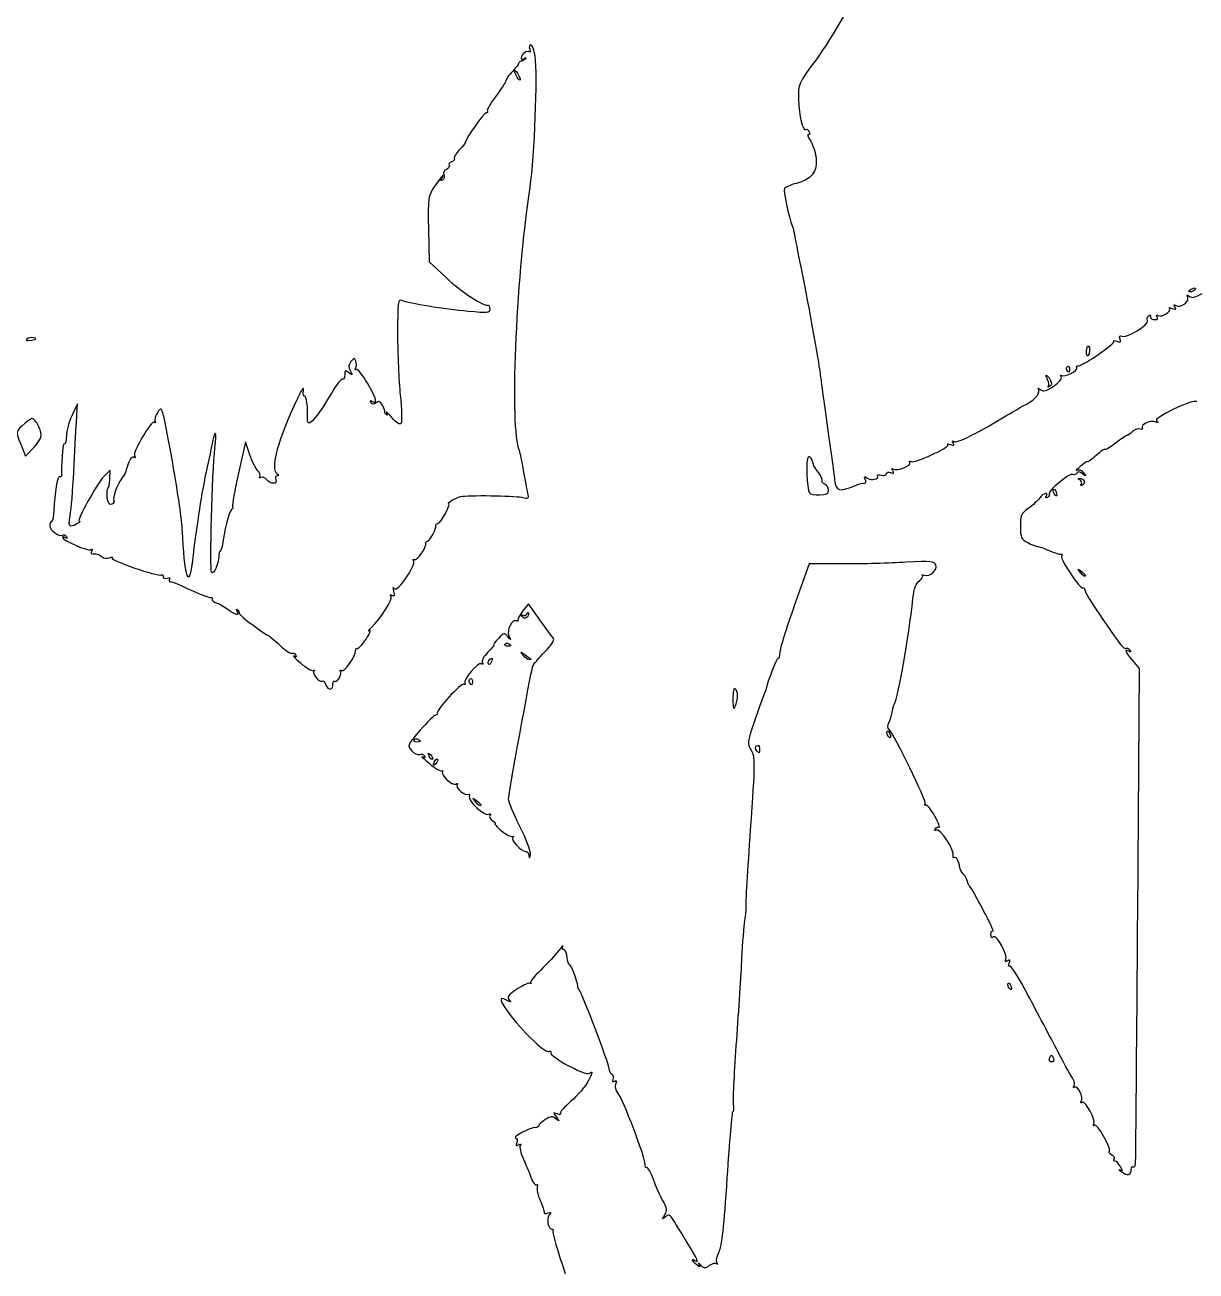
# Model space of a CAD drawing. Extents: x 248 to 548, y 127 to 364.
# Drawn here: x 403.6 to 476.2, y 238.6 to 315.9 of the extents above; entities that cross this region are included whole.
import ezdxf

# ---------------------------------------------------------------- set-up
doc = ezdxf.new("R2010")
doc.units = 0
doc.layers.add('Layer_1', color=7, linetype='CONTINUOUS')

msp = doc.modelspace()

# ---------------------------------------------------------------- linework, layer by layer
at = {"layer": 'Layer_1', "color": 7}
for points in [[(434.027354, 312.759336), (434.027354, 312.759336)], [(428.601237, 303.223764), (428.639506, 301.195944), (429.690022, 300.210506)], [(475.725603, 299.389829), (475.725603, 299.389829)], [(404.142646, 296.485173), (404.142646, 296.485173)], [(469.385001, 295.653472), (469.385001, 295.653472)], [(468.15787, 294.476267), (468.15787, 294.476267)], [(467.013459, 293.467483), (467.013459, 293.467452)], [(406.781282, 291.285584), (406.853305, 292.378797), (406.512578, 291.676018)], [(404.583787, 290.616045), (404.583787, 290.616045)], [(403.32914, 289.884311), (403.631146, 289.151795), (404.153398, 289.705357)], [(417.535388, 289.224568), (417.268265, 290.028713), (416.827067, 288.099492)], [(408.854007, 287.710796), (408.875174, 288.274586), (408.499818, 287.899151)], [(469.065074, 287.42182), (469.065074, 287.42182)], [(453.39285, 287.034631), (453.39285, 287.034631)], [(467.363923, 286.844986), (467.363923, 286.844986)], [(454.319126, 282.461666), (452.199045, 282.460819), (451.294099, 279.923004)], [(468.990228, 281.954183), (468.990228, 281.954183)], [(435.502981, 278.997987), (434.792572, 279.985158), (434.448994, 279.54762)], [(434.404516, 279.203718), (434.404516, 279.203693)], [(433.342232, 277.492783), (433.342232, 277.492783)], [(434.475975, 276.800469), (434.475975, 276.800469)], [(432.309439, 276.361774), (432.309439, 276.361774)], [(472.233436, 276.470836), (472.646863, 275.979772), (472.536373, 260.752892)], [(422.683206, 275.019644), (422.683404, 275.019607)], [(431.144821, 275.110816), (431.144821, 275.110816)], [(447.759638, 274.292481), (447.759638, 274.292481)], [(427.720054, 271.558202), (427.720054, 271.558202)], [(457.05649, 271.852368), (457.05649, 271.852368)], [(428.649469, 270.546808), (428.649469, 270.546808)], [(448.967945, 270.852861), (448.967973, 270.852861)], [(428.961776, 270.169847), (428.961776, 270.169847)], [(431.50869, 267.742424), (431.50869, 267.742424)], [(434.268993, 266.188108), (434.268993, 266.188108)], [(464.55282, 256.235045), (464.55282, 256.235045)], [(467.089603, 251.799748), (467.089603, 251.799748)]]:
    msp.add_lwpolyline(points, dxfattribs=at)
for points in [[(455.424365, 318.771279), (455.075341, 317.651777), (453.716638, 315.209821), (452.599772, 313.694663)], [(434.938085, 314.63341), (434.847831, 314.63341), (434.820935, 314.513305), (434.877887, 314.364868)], [(435.209414, 313.913354), (435.150062, 314.309385), (435.027945, 314.63341), (434.938085, 314.63341)], [(434.32682, 313.618285), (434.248052, 313.618285), (434.196546, 313.583146), (434.212351, 313.5402)], [(434.600068, 313.760455), (434.528496, 313.682262), (434.405532, 313.618285), (434.32682, 313.618285)], [(434.869985, 314.20734), (434.742703, 314.334656), (434.339774, 314.043524), (434.339774, 313.824206)], [(434.339774, 313.824206), (434.339774, 313.743759), (434.42763, 313.728493), (434.535016, 313.79028)], [(434.535016, 313.79028), (434.648469, 313.85555), (434.675675, 313.843053), (434.600068, 313.760455)], [(434.877887, 314.364868), (434.934529, 314.217169), (434.930945, 314.146281), (434.869985, 314.20734)], [(434.897615, 305.809628), (435.179668, 307.736105), (435.374881, 312.809902), (435.209414, 313.913354)], [(452.599772, 313.694663), (451.513019, 312.220334), (451.507036, 312.206742), (451.537488, 311.274966)], [(433.821925, 313.009831), (433.591377, 312.761078), (433.402796, 312.498961), (433.402796, 312.42735)], [(434.212351, 313.5402), (434.228155, 313.497252), (434.052472, 313.258587), (433.821925, 313.009831)], [(434.027354, 312.759336), (433.935406, 312.931128), (433.895387, 313.071683), (433.938285, 313.071683)], [(433.938285, 313.071683), (433.981267, 313.071683), (434.09156, 312.931128), (434.183536, 312.759336)], [(433.402796, 312.42735), (433.402796, 312.355739), (433.125739, 311.931079), (432.787072, 311.483664)], [(434.272605, 312.44699), (434.229708, 312.44699), (434.119302, 312.587545), (434.027354, 312.759336)], [(434.183536, 312.759336), (434.275456, 312.587545), (434.315616, 312.44699), (434.272605, 312.44699)], [(432.787072, 311.483664), (432.448462, 311.036243), (432.206626, 310.613149), (432.249665, 310.543454)], [(432.249665, 310.543454), (432.29276, 310.47376), (432.255874, 310.416737), (432.167397, 310.416737)], [(451.537488, 311.274966), (451.572907, 310.193442), (451.787537, 309.278165), (451.978234, 309.395995)], [(432.167397, 310.416737), (432.031055, 310.416737), (430.917181, 308.839131), (430.901348, 308.623581)], [(451.978234, 309.395995), (452.050483, 309.440649), (452.151293, 309.368507), (452.202262, 309.235707)], [(452.14023, 309.089815), (452.055196, 309.142385), (452.12245, 308.952771), (452.290033, 308.668449)], [(452.202262, 309.235707), (452.255433, 309.097204), (452.229073, 309.034991), (452.14023, 309.089815)], [(430.901348, 308.623581), (430.898526, 308.583164), (430.723379, 308.363886), (430.512502, 308.136296)], [(452.290033, 308.668449), (452.457447, 308.38413), (452.61123, 307.863929), (452.63172, 307.51245)], [(430.203215, 307.602338), (430.244109, 307.536247), (430.168078, 307.440167), (430.03422, 307.388828)], [(430.512502, 308.136296), (430.301541, 307.908707), (430.162434, 307.668426), (430.203215, 307.602338)], [(452.63172, 307.51245), (452.677976, 306.719561), (452.325142, 306.299416), (451.407101, 306.0541)], [(429.421262, 306.371146), (429.6491, 306.763847), (429.369926, 306.440621), (428.961606, 305.838883)], [(429.715591, 306.91789), (429.576286, 306.86442), (429.504687, 306.721443), (429.553483, 306.594181)], [(429.878067, 307.154567), (429.925988, 307.077066), (429.852949, 306.970561), (429.715591, 306.91789)], [(430.03422, 307.388828), (429.900475, 307.337486), (429.830202, 307.232068), (429.878067, 307.154567)], [(429.467462, 306.259019), (429.353303, 306.188483), (429.337555, 306.226846), (429.421262, 306.371146)], [(429.553483, 306.594181), (429.601574, 306.468812), (429.562796, 306.31799), (429.467462, 306.259019)], [(451.407101, 306.0541), (451.045659, 305.957524), (450.70925, 305.812673), (450.659551, 305.732209)], [(428.961606, 305.838883), (428.578828, 305.274857), (428.564604, 305.171236), (428.601237, 303.223764)], [(434.233687, 289.489536), (433.648386, 290.963746), (434.004014, 299.706502), (434.897615, 305.809628)], [(450.659551, 305.732209), (450.578609, 305.601216), (450.919901, 303.984844), (451.154484, 303.388224)], [(451.154484, 303.388224), (451.205115, 303.259381), (451.266639, 303.013407), (451.291108, 302.841619)], [(451.291108, 302.841619), (451.315661, 302.669827), (451.487026, 301.791354), (451.672023, 300.889454)], [(451.672023, 300.889454), (452.0272, 299.157876), (452.722172, 295.355654), (452.828203, 294.564439)], [(429.690022, 300.210506), (430.606482, 299.350916), (432.037349, 298.414514), (432.307746, 298.497378)], [(474.91624, 298.485505), (475.193834, 298.313953), (475.763415, 298.688459), (475.654929, 298.971184)], [(475.654929, 298.971184), (475.583978, 299.156008), (475.609886, 299.175106), (475.761185, 299.049557)], [(475.725603, 299.389829), (475.725603, 299.423586), (475.834654, 299.49306), (475.967975, 299.544213)], [(476.114928, 299.482836), (476.023206, 299.334437), (475.725603, 299.263343), (475.725603, 299.389829)], [(475.761185, 299.049557), (475.907151, 298.928396), (476.11893, 298.97877), (476.545255, 299.236055)], [(475.967975, 299.544213), (476.10697, 299.597545), (476.169651, 299.571363), (476.114928, 299.482836)], [(426.960651, 298.783116), (426.708118, 298.884962), (426.687347, 298.727092), (426.687347, 296.706754)], [(431.065742, 298.116262), (429.592119, 298.253301), (427.385565, 298.611748), (426.960651, 298.783116)], [(432.398734, 298.258781), (432.398734, 298.018712), (432.266654, 298.004584), (431.065742, 298.116262)], [(432.307746, 298.497378), (432.357869, 298.512702), (432.398734, 298.405348), (432.398734, 298.258781)], [(473.825988, 297.859177), (474.038416, 297.72789), (474.680585, 298.133156), (474.517912, 298.295831)], [(474.517912, 298.295831), (474.45667, 298.357088), (474.538796, 298.35641), (474.700707, 298.294138)], [(474.700707, 298.294138), (474.921151, 298.209539), (474.962835, 298.233076), (474.867021, 298.388101)], [(474.867021, 298.388101), (474.782806, 298.524381), (474.799598, 298.557609), (474.91624, 298.485505)], [(471.583422, 296.574056), (471.898466, 296.453149), (473.261205, 297.292148), (473.163443, 297.546859)], [(473.163443, 297.546859), (473.119275, 297.661887), (473.152154, 297.798615), (473.236425, 297.850696)], [(473.236425, 297.850696), (473.320669, 297.902783), (473.370312, 297.887464), (473.346718, 297.816655)], [(473.346718, 297.816655), (473.301703, 297.681628), (473.425543, 297.609831), (473.703447, 297.609831)], [(473.757408, 297.790134), (473.688433, 297.901748), (473.714566, 297.928051), (473.825988, 297.859177)], [(473.703447, 297.609831), (473.794407, 297.609831), (473.818678, 297.690973), (473.757408, 297.790134)], [(426.687347, 296.706754), (426.687347, 295.504132), (426.760414, 293.807801), (426.849766, 292.937131)], [(471.464775, 296.403469), (471.397917, 296.577784), (471.434888, 296.631031), (471.583422, 296.574056)], [(403.701335, 296.395197), (403.603545, 296.297407), (403.706132, 296.275645), (403.991262, 296.333746)], [(404.142646, 296.485173), (403.983246, 296.518969), (403.784618, 296.478456), (403.701335, 296.395197)], [(403.991262, 296.333746), (404.318103, 296.40039), (404.357417, 296.439664), (404.142646, 296.485173)], [(468.898755, 294.753082), (469.20474, 294.763524), (471.199176, 296.14849), (471.079965, 296.267732)], [(469.385001, 295.653472), (469.385001, 295.859802), (469.434954, 295.997741), (469.495999, 295.959994)], [(469.495999, 295.959994), (469.614137, 295.886983), (469.591785, 295.485138), (469.462386, 295.355742)], [(471.079965, 296.267732), (471.019852, 296.327811), (471.103672, 296.325909), (471.266345, 296.263498)], [(471.266345, 296.263498), (471.49757, 296.17479), (471.540806, 296.20531), (471.464775, 296.403469)], [(424.092398, 295.024224), (424.004768, 295.252621), (423.975784, 295.250408), (423.793751, 295.001477)], [(469.462386, 295.355742), (469.419799, 295.313172), (469.385001, 295.447151), (469.385001, 295.653472)], [(423.667428, 294.311012), (423.438969, 294.499449), (423.407614, 294.484175), (423.407614, 294.184669)], [(423.793751, 295.001477), (423.644568, 294.797416), (423.635706, 294.644102), (423.759658, 294.41124)], [(423.759658, 294.41124), (423.909829, 294.129419), (423.900205, 294.11899), (423.667428, 294.311012)], [(424.11046, 294.525269), (424.039933, 294.461332), (424.028842, 294.490539), (424.085907, 294.590152)], [(424.085907, 294.590152), (424.142916, 294.689768), (424.145851, 294.885097), (424.092398, 295.024224)], [(424.82437, 293.667864), (424.502298, 294.203366), (424.180988, 294.589192), (424.11046, 294.525269)], [(452.828203, 294.564439), (452.862719, 294.306753), (453.080905, 292.725498), (453.313032, 291.050543)], [(467.832519, 294.141215), (467.987911, 294.000993), (468.889752, 294.456486), (468.786769, 294.623169)], [(468.15787, 294.476267), (468.108482, 294.556226), (468.127729, 294.658551), (468.20074, 294.703662)], [(468.333413, 294.558278), (468.333413, 294.294942), (468.284165, 294.271938), (468.15787, 294.476267)], [(468.20074, 294.703662), (468.273723, 294.748758), (468.333413, 294.683342), (468.333413, 294.558278)], [(468.786769, 294.623169), (468.744774, 294.691092), (468.795235, 294.749548), (468.898755, 294.753082)], [(423.279457, 293.923156), (423.209014, 293.966703), (422.915221, 293.601892), (422.626677, 293.112467)], [(423.407614, 294.184669), (423.407614, 293.997288), (423.349928, 293.87961), (423.279457, 293.923156)], [(425.090618, 292.556532), (425.47873, 292.316654), (425.373913, 292.754113), (424.82437, 293.667864)], [(466.968896, 293.882923), (466.883016, 294.043423), (466.84788, 294.174729), (466.890834, 294.174729)], [(466.890834, 294.174729), (466.93376, 294.174729), (467.041851, 294.038439), (467.131005, 293.871865)], [(467.013459, 293.467452), (467.074871, 293.535465), (467.054805, 293.722423), (466.968896, 293.882923)], [(467.131005, 293.871865), (467.249369, 293.650724), (467.240338, 293.538606), (467.097477, 293.456392)], [(467.344275, 293.484563), (467.694795, 293.72277), (467.881513, 293.952273), (467.816715, 294.065275)], [(467.816715, 294.065275), (467.757787, 294.168041), (467.764899, 294.202215), (467.832519, 294.141215)], [(420.501826, 292.769201), (419.273877, 290.186514), (418.767345, 288.349098), (419.206595, 288.070999)], [(420.853983, 293.203408), (420.892111, 293.491924), (420.779222, 293.352655), (420.501826, 292.769201)], [(420.931396, 292.86123), (420.857906, 292.815821), (420.823051, 292.96979), (420.853983, 293.203408)], [(421.106939, 291.402689), (421.135189, 292.163961), (421.042987, 292.930205), (420.931396, 292.86123)], [(422.626677, 293.112467), (421.670339, 291.490655), (421.0858, 290.832995), (421.106939, 291.402689)], [(426.849766, 292.937131), (426.939117, 292.066462), (426.963558, 291.275342), (426.904037, 291.179082)], [(465.69573, 292.389129), (466.245132, 292.671749), (466.569687, 293.112349), (466.387626, 293.328438)], [(466.387626, 293.328438), (466.326243, 293.401319), (466.384804, 293.377643), (466.520299, 293.27582)], [(466.520299, 293.27582), (466.716979, 293.126782), (466.877592, 293.167464), (467.344275, 293.484563)], [(467.097477, 293.456392), (466.989866, 293.394458), (466.952048, 293.399439), (467.013459, 293.467483)], [(412.688447, 289.054733), (412.104445, 292.264398), (412.097672, 292.286657), (411.82798, 291.875592)], [(425.037165, 292.473412), (424.966186, 292.588259), (424.986986, 292.620577), (425.090618, 292.556532)], [(425.362793, 292.459329), (425.207882, 292.33078), (425.123046, 292.334437), (425.037165, 292.473412)], [(425.765722, 292.271694), (425.616539, 292.550399), (425.524309, 292.593362), (425.362793, 292.459329)], [(425.89371, 291.884194), (425.92975, 291.898559), (425.871979, 292.072879), (425.765722, 292.271694)], [(464.167638, 291.510461), (464.725986, 291.848592), (465.413592, 292.243991), (465.69573, 292.389129)], [(476.211584, 292.522535), (475.935373, 292.693232), (473.475524, 291.503256), (473.728311, 291.321223)], [(404.274274, 291.266455), (404.063482, 291.550432), (404.04257, 291.54796), (403.615229, 291.188367)], [(404.583787, 290.616045), (404.533269, 290.812469), (404.393964, 291.105156), (404.274274, 291.266455)], [(406.512578, 291.676018), (406.325183, 291.289492), (406.167026, 290.716708), (406.161099, 290.403168)], [(406.614235, 288.168515), (406.666446, 289.281637), (406.741602, 290.684318), (406.781282, 291.285584)], [(411.615946, 291.246149), (411.43936, 291.406231), (410.243641, 289.37705), (410.382268, 289.152655)], [(411.82798, 291.875592), (411.678515, 291.647706), (411.598618, 291.386583), (411.650406, 291.295329)], [(411.650406, 291.295329), (411.702306, 291.204078), (411.686728, 291.181952), (411.615946, 291.246149)], [(425.970446, 291.728012), (425.892242, 291.799601), (425.857755, 291.869871), (425.89371, 291.884194)], [(426.338012, 291.535229), (426.086185, 291.827366), (425.932487, 291.960978), (425.99641, 291.832135)], [(425.99641, 291.832135), (426.064821, 291.694281), (426.054181, 291.651431), (425.970446, 291.728012)], [(426.904037, 291.179082), (426.835288, 291.067855), (426.629012, 291.19768), (426.338012, 291.535229)], [(461.170043, 290.054195), (461.3536, 289.940727), (462.476393, 290.486186), (464.167638, 291.510461)], [(473.6437, 291.269446), (473.304921, 291.379262), (472.709629, 291.09733), (472.838859, 290.88826)], [(473.728311, 291.321223), (473.868998, 291.219911), (473.843881, 291.204558), (473.6437, 291.269446)], [(403.615229, 291.188367), (402.990106, 290.662304), (402.996428, 290.691074), (403.32914, 289.884311)], [(404.153398, 289.705357), (404.542498, 290.11781), (404.652226, 290.349952), (404.583787, 290.616045)], [(415.365692, 289.645768), (415.484903, 290.667424), (415.396624, 290.907282), (415.221984, 290.036203)], [(453.313032, 291.050543), (453.545245, 289.375591), (453.752424, 287.857896), (453.773563, 287.677895)], [(472.241705, 290.669027), (472.107903, 290.535251), (471.950819, 290.425794), (471.892624, 290.425794)], [(472.707146, 290.82699), (472.584944, 290.873898), (472.37545, 290.802803), (472.241705, 290.669027)], [(472.838859, 290.88826), (472.888643, 290.807663), (472.829546, 290.78009), (472.707146, 290.82699)], [(406.033309, 289.904817), (405.93487, 289.965072), (405.859319, 289.153479), (405.860843, 288.052759)], [(406.161099, 290.403168), (406.155172, 290.089628), (406.097684, 289.865365), (406.033309, 289.904817)], [(415.221984, 290.036203), (415.170366, 289.778511), (414.989998, 288.935183), (414.821229, 288.16212)], [(458.50784, 288.809256), (458.722611, 288.676513), (460.941301, 289.695792), (460.782749, 289.854353)], [(460.782749, 289.854353), (460.717048, 289.920074), (460.795731, 289.923043), (460.957445, 289.860985)], [(460.957445, 289.860985), (461.177888, 289.776383), (461.219573, 289.799926), (461.123758, 289.954943)], [(461.123758, 289.954943), (461.040333, 290.089941), (461.05642, 290.124411), (461.170043, 290.054195)], [(471.200559, 289.961456), (470.87812, 289.706065), (470.582887, 289.528485), (470.544562, 289.566825)], [(471.892624, 290.425794), (471.834458, 290.425794), (471.522998, 290.216836), (471.200559, 289.961456)], [(410.328364, 289.07485), (410.187507, 289.161938), (409.949678, 288.725467), (409.831117, 288.16212)], [(410.382268, 289.152655), (410.447434, 289.047316), (410.425082, 289.015083), (410.328364, 289.07485)], [(413.337502, 284.648225), (413.304313, 285.292442), (413.012184, 287.27537), (412.688447, 289.054733)], [(415.160488, 281.943896), (415.033206, 282.148941), (415.193706, 288.17171), (415.365692, 289.645768)], [(418.026455, 288.234539), (417.903265, 288.336776), (417.682257, 288.782287), (417.535388, 289.224568)], [(434.499822, 288.240149), (434.404629, 288.798467), (434.284826, 289.360696), (434.233687, 289.489536)], [(452.124628, 289.087471), (451.982304, 288.999499), (452.050658, 287.111063), (452.205259, 286.860957)], [(452.455308, 288.630587), (452.354527, 289.031517), (452.255495, 289.168338), (452.124628, 289.087471)], [(469.985084, 289.189243), (469.71576, 288.943224), (469.471017, 288.766304), (469.441242, 288.796082)], [(470.544562, 289.566825), (470.506208, 289.605176), (470.254465, 289.435259), (469.985084, 289.189243)], [(406.394017, 285.474529), (406.462879, 285.843097), (406.561967, 287.055392), (406.614235, 288.168515)], [(409.831117, 288.16212), (409.813054, 288.076229), (409.709394, 287.900531), (409.60088, 287.771688)], [(414.821229, 288.16212), (414.55134, 286.926012), (414.273436, 285.134423), (413.949275, 282.53989)], [(418.149955, 287.886042), (418.205214, 287.97547), (418.149955, 288.132298), (418.026455, 288.234539)], [(434.761781, 286.856566), (434.712928, 287.059218), (434.594988, 287.681832), (434.499822, 288.240149)], [(452.785424, 288.104666), (452.625432, 288.308026), (452.47687, 288.544689), (452.455308, 288.630587)], [(456.983671, 288.060136), (456.983671, 288.154054), (457.09958, 288.185161), (457.243569, 288.129902)], [(457.243569, 288.129902), (457.432291, 288.057492), (457.468416, 288.086829), (457.375593, 288.237014)], [(457.375593, 288.237014), (457.295583, 288.366486), (457.308509, 288.406319), (457.410137, 288.343516)], [(457.410137, 288.343516), (457.649603, 288.195513), (458.563269, 288.552696), (458.443042, 288.747291)], [(458.443042, 288.747291), (458.386061, 288.8394), (458.414763, 288.866793), (458.50784, 288.809256)], [(468.995387, 288.50576), (468.779939, 288.316295), (468.685507, 288.214854), (468.785555, 288.280332)], [(469.139857, 288.051729), (468.962311, 288.190568), (468.848096, 288.202077), (468.777709, 288.088229)], [(468.785555, 288.280332), (468.889554, 288.348438), (469.059819, 288.281461), (469.183347, 288.124164)], [(469.441242, 288.796082), (469.411439, 288.82587), (469.210808, 288.695218), (468.995387, 288.50576)], [(469.183347, 288.124164), (469.376895, 287.877505), (469.37238, 287.869986), (469.139857, 288.051729)], [(405.742479, 287.860569), (405.608197, 287.943598), (405.415383, 286.823955), (405.387838, 285.800694)], [(405.860843, 288.052759), (405.860843, 287.906715), (405.807728, 287.820231), (405.742479, 287.860569)], [(408.499818, 287.899151), (408.062515, 287.461879), (406.7637, 285.117891), (406.95674, 285.114355)], [(408.733385, 287.146995), (408.788052, 287.146995), (408.842436, 287.400705), (408.854007, 287.710796)], [(409.60088, 287.771688), (409.307453, 287.423525), (408.99619, 286.562857), (409.101798, 286.391924)], [(416.827067, 288.099492), (416.584412, 287.038419), (416.420808, 286.113777), (416.46348, 286.044731)], [(418.212044, 287.823925), (418.122608, 287.76866), (418.09464, 287.796606), (418.149955, 287.886042)], [(418.567644, 287.691887), (418.461529, 287.819788), (418.30148, 287.879204), (418.212044, 287.823925)], [(419.134431, 287.693581), (419.252626, 287.385637), (418.822886, 287.38433), (418.567644, 287.691887)], [(419.234874, 287.93023), (419.13017, 287.929101), (419.085014, 287.822415), (419.134431, 287.693581)], [(419.206595, 288.070999), (419.35479, 287.977152), (419.363906, 287.93185), (419.234874, 287.93023)], [(453.001154, 287.613466), (453.042472, 287.680265), (452.945387, 287.901305), (452.785424, 288.104666)], [(453.159453, 287.402466), (453.031154, 287.451716), (452.959922, 287.54667), (453.001154, 287.613466)], [(453.39285, 287.034631), (453.39285, 287.187683), (453.287864, 287.353215), (453.159453, 287.402466)], [(453.773563, 287.677895), (453.858878, 286.950961), (454.036424, 286.907188), (455.109603, 287.348457)], [(455.109603, 287.348457), (455.324374, 287.436761), (455.561384, 287.494778), (455.636342, 287.477396)], [(455.671817, 287.70853), (455.590876, 287.919418), (455.61399, 287.935555), (455.789024, 287.790301)], [(455.636342, 287.477396), (455.711272, 287.460011), (455.727274, 287.564021), (455.671817, 287.70853)], [(455.789024, 287.790301), (456.01991, 287.598678), (456.567563, 287.715978), (456.435991, 287.928886)], [(456.435991, 287.928886), (456.393403, 287.997768), (456.499265, 288.01734), (456.671138, 287.972391)], [(456.671138, 287.972391), (456.843068, 287.927436), (456.983671, 287.966916), (456.983671, 288.060136)], [(468.530539, 288.011162), (468.355082, 288.119606), (466.963275, 286.984946), (467.066653, 286.817712)], [(468.777709, 288.088229), (468.721152, 287.996763), (468.609957, 287.962084), (468.530539, 288.011162)], [(468.972082, 287.667881), (468.831676, 287.724492), (468.828741, 287.750482), (468.961922, 287.759305)], [(468.961922, 287.759305), (469.230654, 287.777113), (469.359742, 287.500738), (469.144745, 287.367859)], [(469.065074, 287.42182), (469.121857, 287.513653), (469.080032, 287.62438), (468.972082, 287.667881)], [(469.144745, 287.367859), (469.035779, 287.300504), (469.003578, 287.322303), (469.065074, 287.42182)], [(408.696358, 286.61136), (408.662039, 286.905966), (408.678578, 287.146995), (408.733385, 287.146995)], [(408.976491, 286.159206), (408.822652, 286.100168), (408.740638, 286.232575), (408.696358, 286.61136)], [(429.852892, 286.214643), (429.685704, 286.221275), (430.304815, 286.576858), (430.591581, 286.638936)], [(430.591581, 286.638936), (431.035996, 286.735157), (433.875265, 286.702348), (434.362324, 286.595358)], [(434.362324, 286.595358), (434.816335, 286.495652), (434.844388, 286.51403), (434.761781, 286.856566)], [(452.205259, 286.860957), (452.25033, 286.788025), (452.535996, 286.734649), (452.840034, 286.742348)], [(452.840034, 286.742348), (453.26094, 286.753016), (453.39285, 286.822747), (453.39285, 287.034631)], [(466.885607, 286.653501), (467.069051, 286.950286), (466.700695, 286.857023), (466.479913, 286.55077)], [(466.957009, 286.586206), (466.842822, 286.515633), (466.816039, 286.540898), (466.885607, 286.653501)], [(467.066653, 286.817712), (467.106897, 286.752542), (467.057621, 286.648362), (466.957009, 286.586206)], [(467.363923, 286.844986), (467.307281, 286.936593), (467.29444, 287.04504), (467.335418, 287.085976)], [(467.335418, 287.085976), (467.376341, 287.126918), (467.45144, 287.05196), (467.502325, 286.919414)], [(467.502325, 286.919414), (467.607932, 286.644225), (467.517847, 286.595812), (467.363923, 286.844986)], [(409.101798, 286.391924), (409.152542, 286.309845), (409.096154, 286.205121), (408.976491, 286.159206)], [(416.392812, 285.827595), (416.259151, 285.74496), (415.90008, 284.351674), (415.838245, 283.675326)], [(416.46348, 286.044731), (416.506152, 285.975688), (416.474487, 285.877977), (416.392812, 285.827595)], [(429.182812, 284.960512), (429.363152, 284.960512), (430.029479, 286.207675), (429.852892, 286.214643)], [(465.777377, 285.903448), (465.332707, 285.578477), (465.279565, 285.456927), (465.284843, 284.77717)], [(466.479913, 286.55077), (466.367645, 286.395099), (466.051527, 286.1038), (465.777377, 285.903448)], [(405.2524, 285.117702), (405.187997, 285.117137), (405.135221, 284.993101), (405.135221, 284.841971)], [(405.387838, 285.800694), (405.377678, 285.425572), (405.316775, 285.118229), (405.2524, 285.117702)], [(406.443857, 284.806797), (406.322191, 284.805104), (406.307036, 285.008922), (406.394017, 285.474529)], [(406.95674, 285.114355), (407.150655, 285.110799), (406.648356, 284.809583), (406.443857, 284.806797)], [(405.135221, 284.841971), (405.135221, 284.53927), (405.691396, 284.118898), (405.911671, 284.255056)], [(405.911671, 284.255056), (405.988125, 284.302308), (406.101578, 284.258696), (406.163695, 284.158124)], [(413.949275, 282.53989), (413.735576, 280.829256), (413.490918, 281.672336), (413.337502, 284.648225)], [(428.536241, 283.867302), (428.68009, 283.867302), (429.100742, 284.655639), (429.05711, 284.843379)], [(429.05711, 284.843379), (429.042153, 284.90781), (429.098654, 284.960512), (429.182812, 284.960512)], [(465.284843, 284.77717), (465.290205, 284.099853), (465.340243, 283.989561), (465.736483, 283.784673)], [(406.096442, 284.086713), (405.997241, 284.147997), (405.91613, 284.160043), (405.91613, 284.113468)], [(405.91613, 284.113468), (405.91613, 283.936892), (407.497534, 283.236428), (407.664017, 283.339287)], [(406.163695, 284.158124), (406.234251, 284.043934), (406.209077, 284.017117), (406.096442, 284.086713)], [(415.838245, 283.675326), (415.824698, 283.526764), (415.765234, 283.356926), (415.706221, 283.29791)], [(427.727674, 282.728626), (427.880498, 282.63418), (428.507567, 283.532287), (428.440935, 283.750171)], [(428.440935, 283.750171), (428.421179, 283.814594), (428.464077, 283.867302), (428.536241, 283.867302)], [(465.736483, 283.784673), (465.981649, 283.657896), (466.247418, 283.554171), (466.327089, 283.554171)], [(466.327089, 283.554171), (466.406761, 283.554171), (466.744073, 283.435697), (467.076671, 283.2909)], [(407.664017, 283.339287), (407.769991, 283.404793), (407.794742, 283.376348), (407.727065, 283.266798)], [(407.727065, 283.266798), (407.665767, 283.167631), (407.69001, 283.086498), (407.780998, 283.086498)], [(407.780998, 283.086498), (408.09514, 283.086498), (408.181358, 283.05932), (408.373862, 282.899573)], [(408.373862, 282.899573), (408.480175, 282.811368), (408.688794, 282.78592), (408.837666, 282.843016)], [(408.837666, 282.843016), (408.986426, 282.900118), (409.054921, 282.893624), (408.989925, 282.828566)], [(408.989925, 282.828566), (408.855051, 282.69376), (411.851771, 281.663144), (412.040126, 281.779535)], [(415.598949, 282.914461), (415.598949, 282.458519), (415.279699, 281.751821), (415.160488, 281.943896)], [(415.706221, 283.29791), (415.64718, 283.238898), (415.598949, 283.066344), (415.598949, 282.914461)], [(427.683761, 282.647995), (427.62455, 282.743885), (427.644278, 282.780176), (427.727674, 282.728626)], [(467.076671, 283.2909), (467.40927, 283.1461), (467.739301, 283.042423), (467.810111, 283.060508)], [(467.841748, 282.936245), (467.732189, 282.758976), (469.003149, 280.877285), (469.164947, 280.977259)], [(467.810111, 283.060508), (467.880892, 283.078598), (467.895144, 283.022673), (467.841748, 282.936245)], [(426.49473, 280.933035), (426.669821, 280.68186), (427.848381, 282.381653), (427.683761, 282.647995)], [(458.192034, 282.563376), (457.227963, 282.507829), (455.485212, 282.462058), (454.319126, 282.461666)], [(460.046657, 282.398993), (459.955866, 282.635506), (459.754049, 282.653394), (458.192034, 282.563376)], [(459.333171, 281.770828), (459.675394, 281.648635), (460.168097, 282.082421), (460.046657, 282.398993)], [(468.990228, 281.954183), (468.795975, 282.20188), (468.801478, 282.207412), (469.049185, 282.013147)], [(469.322489, 281.739846), (469.322489, 281.611308), (469.194275, 281.694036), (468.990228, 281.954183)], [(469.049185, 282.013147), (469.199553, 281.89526), (469.322489, 281.772273), (469.322489, 281.739846)], [(412.040126, 281.779535), (412.107719, 281.821326), (412.163006, 281.77358), (412.163006, 281.673428)], [(412.163006, 281.673428), (412.163006, 281.573016), (412.271774, 281.533048), (412.405435, 281.584333)], [(412.405435, 281.584333), (412.544429, 281.637667), (412.607111, 281.611483), (412.552416, 281.522958)], [(412.552416, 281.522958), (412.499866, 281.438046), (412.524758, 281.368574), (412.607816, 281.368574)], [(412.607816, 281.368574), (412.690762, 281.368574), (413.239599, 281.143358), (413.827383, 280.868101)], [(458.627559, 280.312496), (458.696675, 280.94274), (458.81518, 281.271944), (459.026198, 281.419721)], [(459.026198, 281.419721), (459.191326, 281.535387), (459.276331, 281.680142), (459.215089, 281.741398)], [(459.215089, 281.741398), (459.153762, 281.802652), (459.206905, 281.815902), (459.333171, 281.770828)], [(413.827383, 280.868101), (414.415196, 280.592841), (414.983168, 280.374071), (415.089622, 280.381948)], [(425.077241, 278.531925), (425.6694, 279.107878), (426.396348, 280.27038), (426.281116, 280.456934)], [(426.281116, 280.456934), (426.20946, 280.572789), (426.23994, 280.592971), (426.367504, 280.514152)], [(426.367504, 280.514152), (426.514147, 280.423519), (426.537684, 280.487256), (426.459481, 280.763323)], [(426.459481, 280.763323), (426.391945, 281.00177), (426.404532, 281.062391), (426.49473, 280.933035)], [(469.164947, 280.977259), (469.222238, 281.012681), (469.269792, 280.956911), (469.270611, 280.853313)], [(469.270611, 280.853313), (469.273433, 280.749726), (469.670745, 280.080808), (470.158058, 279.366831)], [(415.089622, 280.381948), (415.196076, 280.38985), (415.247751, 280.338985), (415.204458, 280.268972)], [(415.204458, 280.268972), (415.161194, 280.198958), (415.284976, 280.091807), (415.479456, 280.030863)], [(415.479456, 280.030863), (415.673992, 279.969915), (416.00072, 279.78916), (416.205614, 279.629182)], [(416.205614, 279.629182), (416.63208, 279.296109), (416.919833, 279.245955), (416.754338, 279.533537)], [(416.754338, 279.533537), (416.69256, 279.640909), (416.694281, 279.681904), (416.758007, 279.624641)], [(451.294099, 279.923004), (450.7964, 278.527206), (450.38001, 277.198834), (450.368805, 276.971067)], [(457.477024, 273.793346), (457.708897, 274.183112), (458.359645, 277.870433), (458.627559, 280.312496)], [(416.758007, 279.624641), (416.821874, 279.567376), (416.875524, 279.46196), (416.877161, 279.390377)], [(416.877161, 279.390377), (416.879984, 279.276266), (418.550034, 278.010849), (418.698031, 278.010849)], [(434.048352, 278.934899), (433.79232, 279.093121), (433.417924, 278.339034), (433.585027, 278.001759)], [(434.148399, 278.978313), (434.171824, 278.905841), (434.12695, 278.886306), (434.048352, 278.934899)], [(434.448994, 279.54762), (434.260018, 279.306966), (434.124749, 279.050782), (434.148399, 278.978313)], [(434.404516, 279.203693), (434.337093, 279.312676), (434.358881, 279.34486), (434.45842, 279.283353)], [(434.795902, 279.38657), (434.813682, 279.117815), (434.53733, 278.988713), (434.404516, 279.203718)], [(434.45842, 279.283353), (434.550256, 279.226601), (434.661, 279.268423), (434.704462, 279.376353)], [(434.704462, 279.376353), (434.761076, 279.516773), (434.787068, 279.519672), (434.795902, 279.38657)], [(436.347447, 277.846116), (436.273674, 277.936698), (435.89369, 278.455039), (435.502981, 278.997987)], [(470.158058, 279.366831), (471.455039, 277.46664), (471.700233, 277.15516), (471.834035, 277.237837)], [(424.730079, 277.797024), (424.963026, 278.149045), (425.059461, 278.383532), (424.944314, 278.318099)], [(424.944314, 278.318099), (424.82928, 278.252669), (424.889027, 278.348887), (425.077241, 278.531925)], [(433.515093, 277.968539), (433.309099, 278.221207), (433.27145, 278.213657), (432.931147, 277.851408)], [(418.698031, 278.010849), (418.729301, 278.010849), (419.038278, 277.74915), (419.384762, 277.4293)], [(419.384762, 277.4293), (419.731218, 277.109449), (420.070393, 276.882189), (420.138521, 276.924283)], [(424.195409, 277.225634), (424.256567, 277.187873), (424.497161, 277.445), (424.730079, 277.797024)], [(432.660637, 277.464208), (432.712001, 277.464208), (432.543938, 277.254147), (432.2872, 276.997415)], [(432.931147, 277.851408), (432.731023, 277.638446), (432.609357, 277.464208), (432.660637, 277.464208)], [(433.487661, 277.360087), (433.36258, 277.360087), (433.297189, 277.4198), (433.342232, 277.492783)], [(433.342232, 277.492783), (433.387387, 277.565762), (433.489664, 277.585041), (433.569674, 277.535621)], [(433.569674, 277.535621), (433.773975, 277.409335), (433.750946, 277.360087), (433.487661, 277.360087)], [(433.585027, 278.001759), (433.723852, 277.721679), (433.718518, 277.719139), (433.515093, 277.968539)], [(435.807979, 277.014978), (436.226006, 277.428653), (436.430618, 277.743884), (436.347447, 277.846116)], [(420.138521, 276.924283), (420.206593, 276.966376), (420.313217, 276.918525), (420.375334, 276.817967)], [(420.269049, 276.75294), (420.148371, 276.817738), (420.330799, 276.624664), (420.674377, 276.323886)], [(420.375334, 276.817967), (420.4508, 276.695934), (420.415438, 276.674301), (420.269049, 276.75294)], [(423.199052, 275.848449), (423.388564, 275.739993), (424.084355, 276.714546), (424.084355, 277.088406)], [(424.084355, 277.088406), (424.084355, 277.201642), (424.134336, 277.263395), (424.195409, 277.225634)], [(432.2872, 276.997415), (432.0194, 276.72962), (431.868382, 276.453022), (431.932898, 276.348592)], [(432.309439, 276.361774), (432.309439, 276.442603), (432.378951, 276.55167), (432.463871, 276.604147)], [(432.463871, 276.604147), (432.552404, 276.658861), (432.578538, 276.59616), (432.525255, 276.457194)], [(434.475975, 276.800469), (434.277685, 277.053275), (434.285051, 277.056588), (434.574019, 276.844659)], [(434.853362, 276.527168), (434.763672, 276.527168), (434.593831, 276.650152), (434.475975, 276.800469)], [(434.574019, 276.844659), (434.745807, 276.71865), (434.915649, 276.595663), (434.951378, 276.571358)], [(434.951378, 276.571358), (434.98722, 276.547059), (434.943194, 276.527168), (434.853362, 276.527168)], [(435.056732, 276.086464), (435.099516, 276.230603), (435.437562, 276.648436), (435.807979, 277.014978)], [(450.26063, 276.610779), (450.192501, 276.652553), (449.619534, 275.189655), (449.554707, 274.808336)], [(450.368805, 276.971067), (450.357517, 276.743299), (450.308974, 276.581168), (450.26063, 276.610779)], [(472.000292, 277.058076), (471.696057, 277.246089), (471.798983, 276.986803), (472.233436, 276.470836)], [(471.834035, 277.237837), (471.900329, 277.278813), (472.0054, 277.230048), (472.067574, 277.129489)], [(472.067574, 277.129489), (472.138129, 277.015294), (472.112842, 276.988477), (472.000292, 277.058076)], [(420.674377, 276.323886), (421.017982, 276.023105), (421.369377, 275.816518), (421.455257, 275.864803)], [(421.493922, 275.823094), (421.353403, 275.668168), (421.83335, 275.095595), (422.011461, 275.205682)], [(421.455257, 275.864803), (421.541138, 275.913083), (421.558522, 275.894315), (421.493922, 275.823094)], [(422.792708, 275.193639), (422.965005, 275.087157), (423.272938, 275.669218), (423.128807, 275.828891)], [(423.128807, 275.828891), (423.067424, 275.896903), (423.099004, 275.905706), (423.199052, 275.848449)], [(431.877668, 276.270227), (431.67173, 276.397501), (430.725044, 275.284679), (430.857293, 275.070751)], [(431.932898, 276.348592), (431.999954, 276.24006), (431.977602, 276.208417), (431.877668, 276.270227)], [(432.525255, 276.457194), (432.421425, 276.186636), (432.309439, 276.137134), (432.309439, 276.361774)], [(433.558894, 267.873472), (433.558894, 268.14953), (434.926091, 275.64618), (435.056732, 276.086464)], [(422.011461, 275.205682), (422.079674, 275.247852), (422.181697, 275.13691), (422.238085, 274.959141)], [(422.238085, 274.959141), (422.355885, 274.588058), (422.71538, 274.636922), (422.683206, 275.019644)], [(422.683404, 275.019607), (422.67155, 275.159753), (422.720855, 275.23807), (422.792708, 275.193639)], [(430.796446, 275.013398), (430.632362, 275.114806), (429.079858, 273.419227), (429.146998, 273.211926)], [(430.857293, 275.070751), (430.909448, 274.986285), (430.882129, 274.960476), (430.796446, 275.013398)], [(431.144821, 275.110816), (431.09546, 275.190778), (431.114708, 275.293103), (431.187719, 275.338205)], [(431.320363, 275.192824), (431.320363, 274.929491), (431.271144, 274.906481), (431.144821, 275.110816)], [(431.187719, 275.338205), (431.260673, 275.38331), (431.320363, 275.317885), (431.320363, 275.192824)], [(447.614463, 274.731173), (447.518113, 274.790728), (447.462458, 274.540038), (447.469204, 274.076655)], [(447.759638, 274.292481), (447.765847, 274.480678), (447.700344, 274.678087), (447.614463, 274.731173)], [(447.614463, 273.637963), (447.688264, 273.809754), (447.753571, 274.104287), (447.759638, 274.292481)], [(449.384245, 274.339818), (449.2978, 274.125078), (449.026839, 273.366406), (448.782209, 272.653877)], [(449.554707, 274.808336), (449.547369, 274.765387), (449.470718, 274.554553), (449.384245, 274.339818)], [(447.469204, 274.076655), (447.477388, 273.513302), (447.513766, 273.403673), (447.614463, 273.637963)], [(457.332215, 273.258778), (457.360805, 273.466897), (457.42597, 273.707454), (457.477024, 273.793346)], [(429.045257, 273.091358), (428.9679, 273.091358), (428.537342, 272.667468), (428.088496, 272.149376)], [(429.146998, 273.211926), (429.168447, 273.145612), (429.122727, 273.091358), (429.045257, 273.091358)], [(457.140333, 272.618966), (457.217266, 272.762741), (457.303626, 273.050658), (457.332215, 273.258778)], [(428.088496, 272.149376), (427.291415, 271.229224), (427.279054, 271.200144), (427.55566, 270.894483)], [(448.782209, 272.653877), (448.355573, 271.411571), (448.34801, 271.340251), (448.598087, 270.916917)], [(457.05649, 271.852368), (456.999876, 271.94398), (456.987035, 272.052427), (457.027986, 272.093363)], [(457.027986, 272.093363), (457.068908, 272.134303), (457.144035, 272.059347), (457.19492, 271.926802)], [(457.19492, 271.926802), (457.300471, 271.651607), (457.210442, 271.603203), (457.05649, 271.852368)], [(457.13751, 272.2165), (457.057698, 272.298121), (457.058516, 272.467697), (457.140333, 272.618966)], [(459.387894, 267.595773), (459.484583, 267.752254), (457.481991, 271.864267), (457.13751, 272.2165)], [(427.865399, 271.42551), (427.740318, 271.42551), (427.674899, 271.48522), (427.720054, 271.558202)], [(427.720054, 271.558202), (427.765125, 271.631182), (427.867459, 271.650461), (427.947413, 271.601041)], [(427.947413, 271.601041), (428.15177, 271.474758), (428.128769, 271.42551), (427.865399, 271.42551)], [(448.967973, 270.852861), (448.822346, 270.99844), (448.837981, 271.217267), (448.993937, 271.217267)], [(448.993937, 271.217267), (449.065565, 271.217267), (449.124126, 271.111851), (449.124126, 270.983005)], [(427.55566, 270.894483), (427.711418, 270.722384), (427.928842, 270.616119), (428.038909, 270.658345)], [(428.038909, 270.658345), (428.148976, 270.700569), (428.287208, 270.657216), (428.346164, 270.561636)], [(428.234066, 270.509953), (428.113388, 270.576941), (428.293869, 270.394532), (428.635047, 270.104606)], [(428.346164, 270.561636), (428.415958, 270.448708), (428.376842, 270.430668), (428.234066, 270.509953)], [(428.649469, 270.546808), (428.564717, 270.769386), (428.58261, 270.787324), (428.736873, 270.634235)], [(428.843468, 270.354194), (428.795406, 270.306112), (428.708086, 270.392785), (428.649469, 270.546808)], [(428.736873, 270.634235), (428.843581, 270.528294), (428.891615, 270.402277), (428.843468, 270.354194)], [(428.961776, 270.169847), (429.020422, 270.32387), (429.107741, 270.410543), (429.155888, 270.362458)], [(429.155888, 270.362458), (429.203922, 270.314376), (429.155973, 270.188361), (429.049208, 270.08242)], [(448.598087, 270.916917), (448.842463, 270.503247), (448.839048, 270.192436), (448.544013, 265.979029)], [(449.124126, 270.983005), (449.124126, 270.717615), (449.112555, 270.708104), (448.967945, 270.852861)], [(428.635047, 270.104606), (428.976226, 269.814676), (429.327592, 269.600887), (429.4159, 269.629518)], [(429.049208, 270.08242), (428.895002, 269.929329), (428.877024, 269.947267), (428.961776, 270.169847)], [(429.4159, 269.629518), (429.504207, 269.65815), (429.52797, 269.633131), (429.46876, 269.573909)], [(429.46876, 269.573909), (429.30493, 269.410048), (430.099865, 268.685747), (430.304646, 268.812316)], [(430.304646, 268.812316), (430.411072, 268.878082), (430.441156, 268.854155), (430.378785, 268.753322)], [(430.378785, 268.753322), (430.261099, 268.562813), (430.883173, 268.062586), (431.083748, 268.186527)], [(431.12848, 268.046914), (431.024369, 267.775425), (432.103163, 266.794993), (432.342939, 266.943211)], [(431.083748, 268.186527), (431.154642, 268.230356), (431.174821, 268.167533), (431.12848, 268.046914)], [(431.50869, 267.742424), (431.314408, 267.990125), (431.31994, 267.995648), (431.567618, 267.801389)], [(431.84095, 267.528088), (431.84095, 267.399553), (431.712709, 267.482278), (431.50869, 267.742424)], [(431.567618, 267.801389), (431.717902, 267.683502), (431.84095, 267.560518), (431.84095, 267.528088)], [(434.268993, 266.188108), (433.878454, 266.972934), (433.558894, 267.731347), (433.558894, 267.873472)], [(459.423623, 267.509281), (459.344234, 267.460219), (459.328147, 267.499121), (459.387894, 267.595773)], [(459.97644, 266.832515), (459.751735, 267.253793), (459.503012, 267.558339), (459.423623, 267.509281)], [(432.342939, 266.943211), (432.442112, 267.00449), (432.4696, 266.977165), (432.408386, 266.878158)], [(432.408386, 266.878158), (432.350362, 266.784272), (432.427295, 266.634993), (432.57947, 266.546432)], [(432.57947, 266.546432), (432.731559, 266.457867), (432.797994, 266.38327), (432.726987, 266.38066)], [(460.257392, 266.145292), (460.327525, 266.101977), (460.201033, 266.411227), (459.97644, 266.832515)], [(432.726987, 266.38066), (432.655924, 266.37812), (432.828305, 266.182647), (433.110019, 265.946436)], [(433.110019, 265.946436), (433.391762, 265.710221), (433.6958, 265.540383), (433.785744, 265.569014)], [(434.915, 264.436279), (434.950842, 264.617832), (434.66591, 265.390664), (434.268993, 266.188108)], [(448.544013, 265.979029), (448.370841, 263.505995), (448.244378, 261.371094), (448.263004, 261.234806)], [(460.082556, 265.968711), (459.971671, 265.900162), (459.946807, 265.927628), (460.016967, 266.041192)], [(460.016967, 266.041192), (460.079141, 266.141762), (460.187345, 266.188608), (460.257392, 266.145292)], [(461.128443, 264.379385), (461.242517, 264.676608), (460.302689, 266.104754), (460.082556, 265.968711)], [(433.830702, 265.502517), (433.683156, 265.354971), (434.319087, 264.658007), (434.601168, 264.658007)], [(433.785744, 265.569014), (433.875716, 265.597651), (433.89598, 265.567885), (433.830702, 265.502517)], [(434.601168, 264.658007), (434.715045, 264.658007), (434.81783, 264.53502), (434.829543, 264.384703)], [(434.829543, 264.384703), (434.845347, 264.179753), (434.866824, 264.19265), (434.915, 264.436279)], [(461.192169, 264.260942), (461.113457, 264.212287), (461.084783, 264.265599), (461.128443, 264.379385)], [(461.523215, 263.642094), (461.491211, 264.027389), (461.323007, 264.341785), (461.192169, 264.260942)], [(461.747102, 263.251662), (461.631109, 263.380502), (461.530356, 263.5562), (461.523215, 263.642094)], [(462.009259, 262.783139), (461.98098, 262.911985), (461.863011, 263.122819), (461.747102, 263.251662)], [(462.153389, 262.470796), (462.102335, 262.513744), (462.037453, 262.654296), (462.009259, 262.783139)], [(463.588489, 259.710403), (463.726045, 259.625372), (462.319364, 262.331163), (462.153389, 262.470796)], [(448.263004, 261.234806), (448.281631, 261.098515), (448.24974, 260.705896), (448.192251, 260.362316)], [(448.192251, 260.362316), (448.13465, 260.018736), (448.05066, 258.964565), (448.005618, 258.019722)], [(472.536373, 260.752892), (472.475611, 252.378106), (472.415074, 245.408179), (472.401838, 245.26417)], [(463.454998, 259.500692), (463.454998, 259.661417), (463.515083, 259.755792), (463.588489, 259.710403)], [(436.927944, 258.774875), (436.977756, 258.874912), (436.86038, 258.745922), (436.666945, 258.488236)], [(437.008829, 258.535825), (436.914482, 258.56727), (436.878047, 258.674847), (436.927944, 258.774875)], [(463.626985, 259.351204), (463.512205, 259.25594), (463.454998, 259.305659), (463.454998, 259.500692)], [(464.381985, 257.907454), (464.543614, 258.16891), (463.835011, 259.523851), (463.626985, 259.351204)], [(436.666945, 258.488236), (436.473538, 258.230553), (435.975105, 257.692184), (435.559279, 257.291868)], [(437.205001, 258.054074), (437.191455, 258.287591), (437.103204, 258.504371), (437.008829, 258.535825)], [(437.334683, 257.629398), (437.27694, 257.629457), (437.218548, 257.820558), (437.205001, 258.054074)], [(448.005618, 258.019722), (447.960575, 257.07487), (447.814271, 254.79084), (447.680554, 252.944094)], [(435.559279, 257.291868), (435.143453, 256.891547), (434.857195, 256.534104), (434.923235, 256.497551)], [(437.851798, 256.30181), (437.847001, 256.58754), (437.441363, 257.629285), (437.334683, 257.629398)], [(464.48367, 257.865177), (464.350461, 257.782853), (464.314252, 257.797907), (464.381985, 257.907454)], [(464.587669, 257.72502), (464.662966, 257.921235), (464.635111, 257.958776), (464.48367, 257.865177)], [(464.625261, 257.543794), (464.548017, 257.49607), (464.53114, 257.57763), (464.587669, 257.72502)], [(465.774159, 255.716873), (465.219508, 256.769396), (464.702477, 257.591509), (464.625261, 257.543794)], [(434.869584, 256.470401), (434.77408, 256.492019), (434.406232, 256.317846), (434.051987, 256.083345)], [(434.923235, 256.497551), (434.989275, 256.461), (434.965088, 256.448777), (434.869584, 256.470401)], [(464.55282, 256.235045), (464.49615, 256.32666), (464.483337, 256.435104), (464.524288, 256.47604)], [(464.524288, 256.47604), (464.565238, 256.516979), (464.640337, 256.442024), (464.691194, 256.309481)], [(433.442471, 255.429241), (432.899786, 255.708444), (432.995121, 255.360162), (433.712784, 254.44216)], [(434.051987, 256.083345), (433.532472, 255.739434), (433.445265, 255.617483), (433.600883, 255.452722)], [(437.944537, 256.067552), (437.894922, 256.1105), (437.853209, 256.215921), (437.851798, 256.30181)], [(439.806526, 251.163698), (439.806526, 251.418841), (438.088865, 255.942527), (437.944537, 256.067552)], [(464.691194, 256.309481), (464.796858, 256.034283), (464.706716, 255.985879), (464.55282, 256.235045)], [(467.605245, 252.241454), (467.152871, 253.100408), (466.328867, 254.664343), (465.774159, 255.716873)], [(433.600883, 255.452722), (433.759068, 255.285232), (433.73062, 255.281004), (433.442471, 255.429241)], [(433.712784, 254.44216), (434.5947, 253.313878), (435.865123, 252.12189), (436.058389, 252.241329)], [(447.680554, 252.944094), (447.546837, 251.097344), (447.461183, 249.32874), (447.490252, 249.013856)], [(436.058389, 252.241329), (436.148531, 252.297034), (436.202943, 252.257444), (436.179406, 252.153344)], [(436.179406, 252.153344), (436.155699, 252.049255), (436.655063, 251.691592), (437.288963, 251.358547)], [(467.089603, 251.799748), (467.133545, 251.914282), (467.189594, 252.007985), (467.214148, 252.007985)], [(467.214148, 252.007985), (467.238701, 252.007985), (467.294778, 251.914282), (467.338749, 251.799748)], [(468.576287, 250.491348), (468.494584, 250.594952), (468.057591, 251.382502), (467.605245, 252.241454)], [(437.288963, 251.358547), (438.193626, 250.883217), (438.488322, 250.791952), (438.659631, 250.934104)], [(439.973347, 250.829174), (439.881597, 250.885875), (439.806526, 251.036413), (439.806526, 251.163698)], [(467.214148, 251.591521), (467.101682, 251.591521), (467.045633, 251.685225), (467.089603, 251.799748)], [(467.338749, 251.799748), (467.382691, 251.685225), (467.326613, 251.591521), (467.214148, 251.591521)], [(438.522274, 250.445597), (438.326694, 250.07732), (437.834611, 249.495392), (437.428747, 249.152444)], [(438.659631, 250.934104), (438.779632, 251.033712), (438.717854, 250.813883), (438.522274, 250.445597)], [(440.053216, 250.499499), (440.100997, 250.624111), (440.06507, 250.772467), (439.973347, 250.829174)], [(440.147225, 250.384739), (440.031683, 250.313365), (439.997731, 250.354866), (440.053216, 250.499499)], [(440.219727, 250.214093), (440.293867, 250.407269), (440.270894, 250.461207), (440.147225, 250.384739)], [(468.609195, 250.115826), (468.672779, 250.218758), (468.657991, 250.387742), (468.576287, 250.491348)], [(440.341224, 249.677634), (440.204995, 249.828115), (440.155522, 250.046741), (440.219727, 250.214093)], [(442.028828, 245.249189), (442.051971, 245.625016), (440.628413, 249.360238), (440.341224, 249.677634)], [(468.650963, 250.026006), (468.559495, 249.969469), (468.541969, 250.007126), (468.609195, 250.115826)], [(469.066225, 249.160244), (469.209001, 249.391246), (468.846572, 250.146876), (468.650963, 250.026006)], [(437.428747, 249.152444), (437.022912, 248.809482), (436.72782, 248.468941), (436.773145, 248.395676)], [(447.490252, 249.013856), (447.519349, 248.698972), (447.503516, 248.465907), (447.454776, 248.495919)], [(469.116856, 249.087327), (469.031738, 249.034704), (469.008906, 249.067515), (469.066225, 249.160244)], [(469.844255, 247.736634), (469.980851, 247.975481), (469.315851, 249.210316), (469.116856, 249.087327)], [(435.834587, 248.017129), (435.61403, 247.872659), (435.43369, 247.703978), (435.43369, 247.642273)], [(436.498289, 248.074129), (436.278014, 248.246479), (436.170516, 248.237242), (435.834587, 248.017129)], [(436.574037, 248.368018), (436.317215, 248.464327), (436.313095, 248.447106), (436.526878, 248.171013)], [(436.526878, 248.171013), (436.741621, 247.893707), (436.739222, 247.885627), (436.498289, 248.074129)], [(436.773145, 248.395676), (436.818385, 248.32242), (436.72878, 248.309965), (436.574037, 248.368018)], [(447.454776, 248.495919), (447.406206, 248.525944), (447.245621, 246.687089), (447.097991, 244.409587)], [(435.238477, 247.530013), (434.923884, 247.529889), (433.80253, 246.954576), (433.993059, 246.891065)], [(435.43369, 247.642273), (435.43369, 247.580576), (435.345834, 247.530058), (435.238477, 247.530013)], [(469.869938, 247.673185), (469.799015, 247.608875), (469.787416, 247.637433), (469.844255, 247.736634)], [(470.802372, 246.066414), (470.930077, 246.273094), (470.032215, 247.82033), (469.869938, 247.673185)], [(433.993059, 246.891065), (434.088534, 246.859222), (434.123615, 246.720758), (434.070924, 246.583372)], [(434.070924, 246.583372), (434.002033, 246.404028), (434.03336, 246.369634), (434.181865, 246.461424)], [(434.181865, 246.461424), (434.315102, 246.543745), (434.351255, 246.528697), (434.283578, 246.419144)], [(434.283578, 246.419144), (434.225779, 246.325582), (434.314877, 245.945762), (434.481642, 245.575099)], [(470.951554, 245.820884), (470.817781, 245.872226), (470.750612, 245.982713), (470.802372, 246.066414)], [(471.108385, 245.587732), (471.15594, 245.664629), (471.085243, 245.769545), (470.951554, 245.820884)], [(434.481642, 245.575099), (434.64835, 245.204443), (434.868625, 244.673673), (434.971156, 244.395605)], [(442.130598, 245.045913), (442.065291, 245.005541), (442.019515, 245.097018), (442.028828, 245.249189)], [(442.540695, 244.307464), (442.380449, 244.753977), (442.19596, 245.086282), (442.130598, 245.045913)], [(471.149844, 245.447919), (471.079542, 245.447919), (471.060887, 245.510835), (471.108385, 245.587732)], [(471.482951, 245.119231), (471.370033, 245.300015), (471.220145, 245.447919), (471.149844, 245.447919)], [(471.569706, 244.761726), (471.406722, 244.894193), (471.366393, 244.95486), (471.480128, 244.896555)], [(471.480128, 244.896555), (471.651324, 244.808767), (471.651578, 244.847034), (471.482951, 245.119231)], [(472.132316, 244.919754), (472.132316, 244.560892), (471.897789, 244.495029), (471.569706, 244.761726)], [(472.255026, 245.078171), (472.187518, 245.119878), (472.132316, 245.048591), (472.132316, 244.919754)], [(472.401838, 245.26417), (472.388573, 245.12016), (472.322505, 245.036461), (472.255026, 245.078171)], [(434.971156, 244.395605), (435.073716, 244.117535), (435.218891, 243.927921), (435.293821, 243.974239)], [(443.141433, 242.969821), (442.971225, 243.259009), (442.700912, 243.860949), (442.540695, 244.307464)], [(447.097991, 244.409587), (446.905544, 241.442319), (446.762005, 240.138179), (446.591402, 239.808264)], [(435.293821, 243.974239), (435.368751, 244.020552), (435.391385, 243.957588), (435.344113, 243.834308)], [(435.344113, 243.834308), (435.296756, 243.711033), (435.378685, 243.338423), (435.526146, 243.00629)], [(435.526146, 243.00629), (435.673664, 242.674154), (435.780513, 242.341073), (435.763805, 242.266117)], [(443.2434, 242.11087), (443.422188, 242.397977), (443.408048, 242.516708), (443.141433, 242.969821)], [(435.763805, 242.266117), (435.746872, 242.191159), (435.851492, 242.175202), (435.99599, 242.230648)], [(436.087006, 242.124557), (435.896196, 241.894679), (436.011371, 241.231112), (436.241946, 241.231112)], [(435.99599, 242.230648), (436.20077, 242.309235), (436.220808, 242.285842), (436.087006, 242.124557)], [(443.284887, 241.983379), (443.061733, 241.799011), (443.057444, 241.812225), (443.2434, 242.11087)], [(444.632836, 240.408446), (443.486252, 242.302651), (443.562932, 242.213113), (443.284887, 241.983379)], [(436.241946, 241.231112), (436.322916, 241.231112), (436.354355, 241.17477), (436.311768, 241.10591)], [(436.311768, 241.10591), (436.269237, 241.037051), (436.607481, 239.859899), (437.063354, 238.490009)], [(445.116396, 239.278939), (445.380584, 239.115671), (445.296567, 239.311908), (444.632836, 240.408446)], [(446.591402, 239.808264), (446.460395, 239.55504), (446.402539, 239.262073), (446.462793, 239.157225)], [(445.224487, 239.024758), (444.938398, 239.256804), (444.862198, 239.436049), (445.116396, 239.278939)], [(445.369041, 239.044683), (445.472081, 238.84301), (445.451958, 238.840239), (445.224487, 239.024758)], [(445.469061, 239.011627), (445.332493, 239.177847), (445.294676, 239.190349), (445.369041, 239.044683)], [(446.006751, 238.967072), (445.726617, 238.770871), (445.662524, 238.776183), (445.469061, 239.011627)], [(446.4484, 239.078211), (446.380385, 239.139603), (446.181672, 239.089613), (446.006751, 238.967072)], [(446.462793, 239.157225), (446.52302, 239.052382), (446.516698, 239.016822), (446.4484, 239.078211)]]:
    msp.add_open_spline(points, degree=3, dxfattribs=at)

doc.saveas('drawing.dxf')
